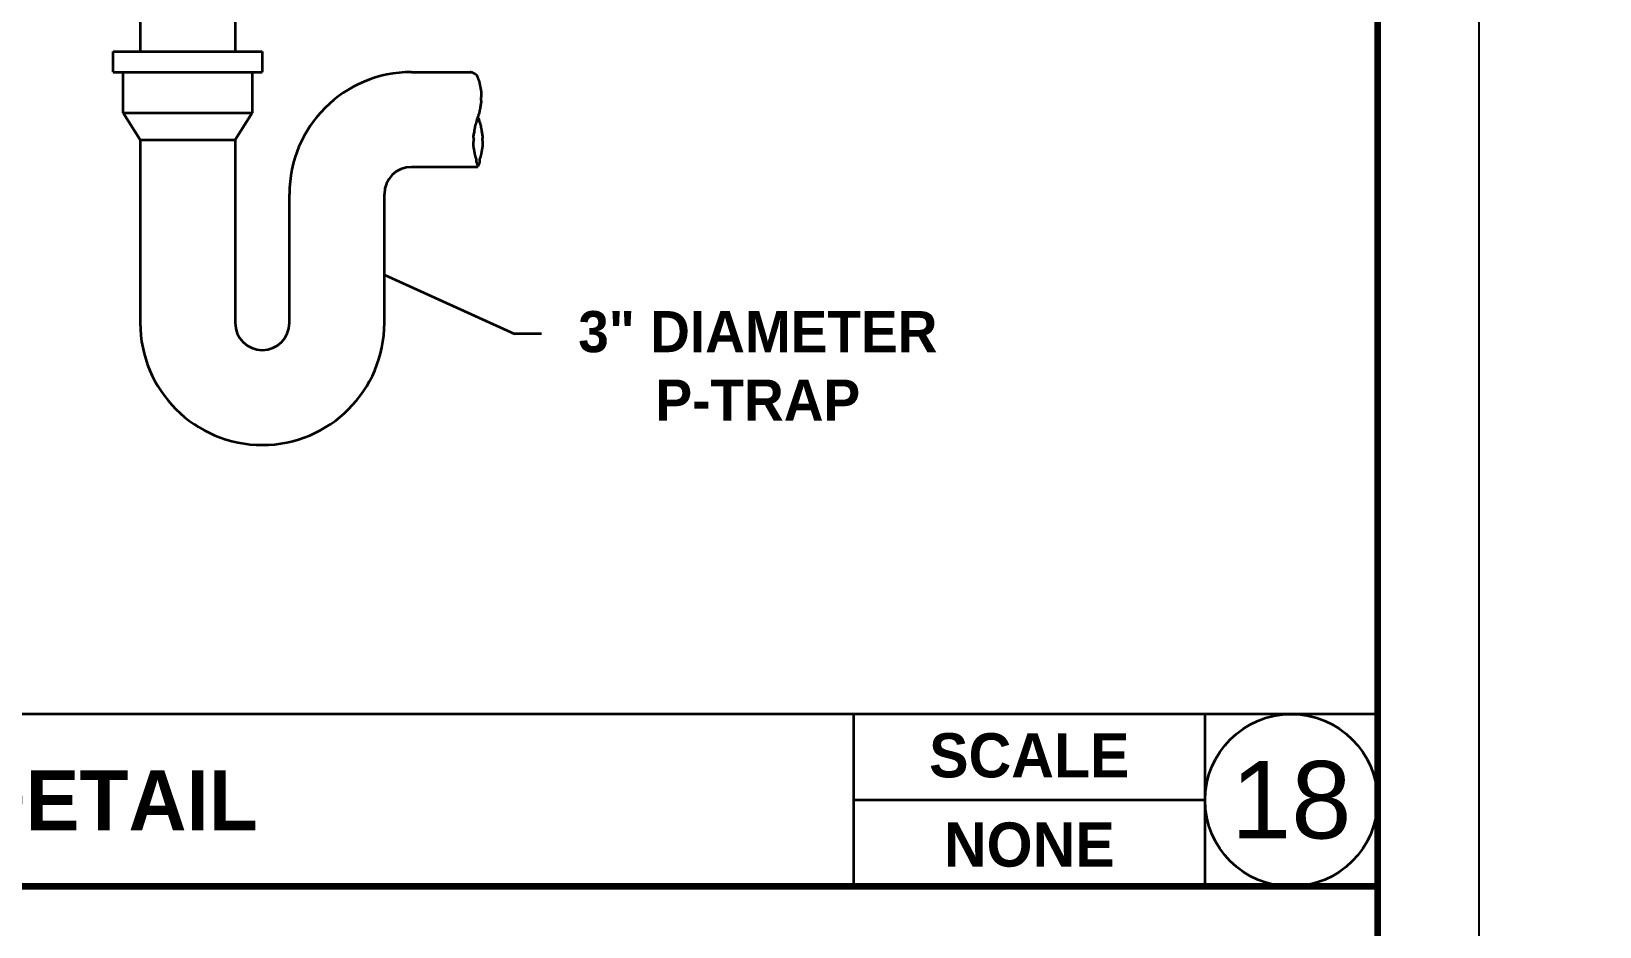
# Model space of a CAD drawing. Header units: inches. Extents: x 2025 to 34930, y -6955 to 4650.
# Drawn here: x 9650.2 to 9809.9, y -2650.9 to -2559.7 of the extents above; entities that cross this region are included whole.
import ezdxf

# ---------------------------------------------------------------- set-up
doc = ezdxf.new("R2010")
doc.units = ezdxf.units.IN
doc.header["$MEASUREMENT"] = 0
doc.layers.get('DEFPOINTS').update_dxf_attribs({"color": 104})
doc.layers.add('PDF-TEXT', color=7, linetype='Continuous', lineweight=35)
doc.styles.add('BOO', font='GOTHIC.TTF', dxfattribs={"height": 6})
doc.styles.add('PDF Arial', font='arial.ttf')
doc.styles.add('PDF Arial Bold', font='arialbd.ttf')
doc.styles.add('SWISS', font='swissl.ttf')
doc.dimstyles.new('STANDARD$7', dxfattribs={"dimscale": 48, "dimtxt": 0.125, "dimasz": 0.125, "dimexe": 0.0625, "dimexo": 0.0625, "dimgap": 0.0625, "dimtad": 1, "dimdec": 0, "dimzin": 3, "dimdsep": 46, "dimlunit": 4, "dimtxsty": 'SWISS', "dimcen": 0.0625, "dimadec": 0, "dimazin": 0, "dimtfac": 1, "dimtdec": 0, "dimtmove": 0, "dimatfit": 3, "dimfxl": 1, "dimfrac": 2, "dimtolj": 1, "dimtzin": 0, "dimarcsym": 0})

msp = doc.modelspace()

# ---------------------------------------------------------------- linework, layer by layer
at = {"layer": 'DEFPOINTS'}
msp.add_lwpolyline([(8330.71, -1857.81), (9797.6, -1857.81), (9797.6, -2938.88), (8330.71, -2938.88)], close=True, dxfattribs=at)
at = {"layer": 'PDF-TEXT', "color": 42, "lineweight": 100}
for p, q in [((9787.29, -1888.19), (9787.29, -2917.77)), ((9787.29, -2646.85), (8343.83, -2646.85))]:
    msp.add_line(p, q, dxfattribs=at)
at = {"layer": 'PDF-TEXT'}
for p, q in [((9661.32, -2530.05), (9661.32, -2561.81)), ((9670.98, -2530.05), (9670.98, -2561.81)), ((9658.56, -2561.81), (9673.75, -2561.81)), ((9658.56, -2563.89), (9658.56, -2561.81)), ((9673.75, -2561.81), (9673.75, -2563.89)), ((9658.56, -2563.89), (9673.75, -2563.89)), ((9659.59, -2568.03), (9659.59, -2563.89)), ((9672.71, -2563.89), (9672.71, -2568.03)), ((9688.94, -2563.89), (9695.03, -2563.89)), ((9694.9, -2563.88), (9694.91, -2563.89)), ((9694.91, -2563.89), (9694.91, -2563.89)), ((9694.91, -2563.89), (9694.91, -2563.89)), ((9694.91, -2563.89), (9694.92, -2563.9)), ((9694.91, -2563.9), (9694.91, -2563.89)), ((9694.91, -2563.89), (9694.91, -2563.89)), ((9694.91, -2563.89), (9694.92, -2563.89)), ((9694.92, -2563.9), (9694.91, -2563.9)), ((9694.91, -2563.9), (9694.91, -2563.9)), ((9694.92, -2563.89), (9694.93, -2563.88)), ((9694.92, -2563.89), (9694.92, -2563.89)), ((9694.92, -2563.9), (9694.92, -2563.9)), ((9694.93, -2563.88), (9694.94, -2563.88)), ((9694.95, -2563.88), (9694.94, -2563.87)), ((9694.94, -2563.87), (9694.94, -2563.87)), ((9694.94, -2563.87), (9694.94, -2563.87)), ((9694.94, -2563.87), (9694.94, -2563.87)), ((9694.94, -2563.87), (9694.94, -2563.87)), ((9694.94, -2563.87), (9694.95, -2563.87)), ((9694.94, -2563.88), (9694.94, -2563.88)), ((9694.94, -2563.88), (9694.95, -2563.88)), ((9694.95, -2563.87), (9694.96, -2563.88)), ((9694.96, -2563.88), (9694.97, -2563.88)), ((9694.97, -2563.88), (9694.98, -2563.89)), ((9694.98, -2563.89), (9694.99, -2563.89)), ((9694.99, -2563.89), (9695, -2563.89)), ((9695, -2563.89), (9695.01, -2563.89)), ((9695.01, -2563.89), (9695.02, -2563.89)), ((9695.02, -2563.89), (9695.02, -2563.89)), ((9695.02, -2563.89), (9695.03, -2563.89)), ((9695.03, -2563.89), (9695.04, -2563.88)), ((9695.03, -2563.89), (9695.03, -2563.89)), ((9695.04, -2563.88), (9695.04, -2563.88)), ((9695.04, -2563.88), (9695.05, -2563.88)), ((9695.05, -2563.88), (9695.05, -2563.88)), ((9695.05, -2563.88), (9695.05, -2563.88)), ((9695.05, -2563.88), (9695.06, -2563.89)), ((9695.06, -2563.89), (9695.06, -2563.89)), ((9695.06, -2563.89), (9695.07, -2563.9)), ((9695.07, -2563.9), (9695.08, -2563.9)), ((9695.08, -2563.9), (9695.08, -2563.9)), ((9695.08, -2563.9), (9695.09, -2563.9)), ((9695.09, -2563.9), (9695.1, -2563.9)), ((9695.1, -2563.9), (9695.11, -2563.91)), ((9695.11, -2563.91), (9695.12, -2563.91)), ((9695.12, -2563.91), (9695.14, -2563.91)), ((9695.14, -2563.91), (9695.15, -2563.92)), ((9695.15, -2563.92), (9695.16, -2563.93)), ((9695.16, -2563.93), (9695.18, -2563.94)), ((9695.18, -2563.94), (9695.19, -2563.95)), ((9695.19, -2563.95), (9695.2, -2563.95)), ((9695.2, -2563.95), (9695.2, -2563.96)), ((9695.2, -2563.96), (9695.2, -2563.95)), ((9695.2, -2563.95), (9695.2, -2563.95)), ((9695.2, -2563.95), (9695.2, -2563.95)), ((9695.2, -2563.95), (9695.2, -2563.95)), ((9695.2, -2563.95), (9695.22, -2563.96)), ((9695.22, -2563.96), (9695.25, -2563.98)), ((9695.25, -2563.98), (9695.3, -2564)), ((9695.3, -2564), (9695.34, -2564.02)), ((9695.34, -2564.02), (9695.39, -2564.05)), ((9695.39, -2564.05), (9695.42, -2564.07)), ((9695.42, -2564.07), (9695.45, -2564.09)), ((9695.45, -2564.09), (9695.47, -2564.1)), ((9695.47, -2564.1), (9695.48, -2564.1)), ((9695.48, -2564.1), (9695.49, -2564.11)), ((9695.49, -2564.11), (9695.49, -2564.12)), ((9695.49, -2564.12), (9695.5, -2564.12)), ((9695.5, -2564.12), (9695.51, -2564.13)), ((9695.51, -2564.13), (9695.52, -2564.14)), ((9695.52, -2564.14), (9695.53, -2564.16)), ((9695.53, -2564.16), (9695.55, -2564.18)), ((9695.55, -2564.18), (9695.56, -2564.2)), ((9695.56, -2564.2), (9695.57, -2564.22)), ((9695.57, -2564.22), (9695.58, -2564.24)), ((9695.58, -2564.24), (9695.6, -2564.26)), ((9695.6, -2564.26), (9695.61, -2564.28)), ((9695.61, -2564.28), (9695.62, -2564.3)), ((9695.62, -2564.3), (9695.62, -2564.31)), ((9695.62, -2564.31), (9695.63, -2564.32)), ((9695.63, -2564.32), (9695.63, -2564.34)), ((9695.63, -2564.34), (9695.64, -2564.35)), ((9695.64, -2564.35), (9695.64, -2564.36)), ((9695.64, -2564.36), (9695.64, -2564.37)), ((9695.64, -2564.37), (9695.65, -2564.38)), ((9695.65, -2564.38), (9695.65, -2564.4)), ((9695.65, -2564.4), (9695.66, -2564.41)), ((9695.66, -2564.41), (9695.66, -2564.42)), ((9695.66, -2564.42), (9695.66, -2564.43)), ((9695.66, -2564.43), (9695.67, -2564.44)), ((9695.67, -2564.44), (9695.67, -2564.45)), ((9695.67, -2564.45), (9695.68, -2564.46)), ((9695.68, -2564.46), (9695.68, -2564.47)), ((9695.68, -2564.47), (9695.68, -2564.48)), ((9695.68, -2564.48), (9695.68, -2564.49)), ((9695.68, -2564.49), (9695.69, -2564.5)), ((9695.69, -2564.5), (9695.69, -2564.52)), ((9695.69, -2564.52), (9695.7, -2564.55)), ((9695.7, -2564.55), (9695.72, -2564.57)), ((9695.72, -2564.57), (9695.73, -2564.6)), ((9695.73, -2564.6), (9695.74, -2564.63)), ((9695.74, -2564.63), (9695.75, -2564.65)), ((9695.75, -2564.65), (9695.76, -2564.67)), ((9695.76, -2564.67), (9695.76, -2564.68)), ((9695.76, -2564.68), (9695.76, -2564.69)), ((9695.76, -2564.69), (9695.76, -2564.7)), ((9695.76, -2564.7), (9695.77, -2564.7)), ((9695.77, -2564.7), (9695.77, -2564.72)), ((9695.77, -2564.72), (9695.78, -2564.73)), ((9695.78, -2564.73), (9695.79, -2564.75)), ((9695.79, -2564.75), (9695.8, -2564.77)), ((9695.8, -2564.77), (9695.81, -2564.79)), ((9695.81, -2564.79), (9695.81, -2564.81)), ((9695.81, -2564.81), (9695.82, -2564.82)), ((9695.82, -2564.82), (9695.82, -2564.84)), ((9695.82, -2564.84), (9695.82, -2564.86)), ((9695.82, -2564.86), (9695.82, -2564.88)), ((9695.82, -2564.88), (9695.83, -2564.89)), ((9695.83, -2564.89), (9695.83, -2564.91)), ((9695.83, -2564.91), (9695.84, -2564.93)), ((9695.84, -2564.93), (9695.85, -2564.96)), ((9695.85, -2564.96), (9695.86, -2564.99)), ((9695.86, -2564.99), (9695.87, -2565.02)), ((9695.87, -2565.02), (9695.88, -2565.05)), ((9695.88, -2565.05), (9695.88, -2565.09)), ((9695.88, -2565.09), (9695.89, -2565.12)), ((9695.89, -2565.12), (9695.9, -2565.15)), ((9695.9, -2565.15), (9695.9, -2565.18)), ((9695.9, -2565.18), (9695.91, -2565.2)), ((9695.91, -2565.2), (9695.91, -2565.21)), ((9695.91, -2565.21), (9695.91, -2565.22)), ((9695.91, -2565.22), (9695.91, -2565.23)), ((9695.91, -2565.23), (9695.91, -2565.24)), ((9695.91, -2565.24), (9695.91, -2565.24)), ((9695.91, -2565.24), (9695.91, -2565.26)), ((9695.91, -2565.26), (9695.91, -2565.28)), ((9695.91, -2565.28), (9695.92, -2565.31)), ((9695.92, -2565.31), (9695.93, -2565.36)), ((9695.93, -2565.36), (9695.94, -2565.42)), ((9695.94, -2565.42), (9695.95, -2565.49)), ((9695.95, -2565.49), (9695.96, -2565.54)), ((9695.96, -2565.54), (9695.97, -2565.59)), ((9695.97, -2565.59), (9695.98, -2565.62)), ((9695.98, -2565.62), (9695.99, -2565.64)), ((9695.99, -2565.64), (9695.99, -2565.65)), ((9695.99, -2565.65), (9695.99, -2565.66)), ((9695.99, -2565.66), (9696, -2565.67)), ((9696, -2565.67), (9696, -2565.68)), ((9696, -2565.68), (9696, -2565.7)), ((9696, -2565.7), (9696, -2565.72)), ((9696, -2565.72), (9696, -2565.73)), ((9696, -2565.73), (9696, -2565.75)), ((9696, -2565.75), (9696, -2565.76)), ((9696, -2565.76), (9696, -2565.77)), ((9696, -2565.77), (9696.01, -2565.78)), ((9696.01, -2565.78), (9696.01, -2565.8)), ((9696.01, -2565.8), (9696.02, -2565.85)), ((9696.02, -2565.85), (9696.02, -2565.91)), ((9695.94, -2567.45), (9695.93, -2567.5)), ((9695.95, -2567.36), (9695.94, -2567.45)), ((9695.97, -2567.26), (9695.95, -2567.36)), ((9695.99, -2567.14), (9695.97, -2567.26)), ((9696, -2566.59), (9695.99, -2566.62)), ((9695.99, -2566.62), (9695.99, -2566.63)), ((9695.99, -2566.63), (9695.99, -2566.65)), ((9695.99, -2566.65), (9695.99, -2566.66)), ((9695.99, -2566.66), (9695.99, -2566.67)), ((9695.99, -2566.67), (9696, -2566.68)), ((9696.01, -2567.04), (9695.99, -2567.14)), ((9696.01, -2566.52), (9696, -2566.56)), ((9696, -2566.56), (9696, -2566.59)), ((9696, -2566.68), (9696, -2566.69)), ((9696, -2566.69), (9696.01, -2566.7)), ((9696.02, -2566.41), (9696.01, -2566.47)), ((9696.01, -2566.47), (9696.01, -2566.52)), ((9696.01, -2566.7), (9696.01, -2566.71)), ((9696.01, -2566.71), (9696.01, -2566.72)), ((9696.01, -2566.72), (9696.01, -2566.73)), ((9696.01, -2566.73), (9696.01, -2566.74)), ((9696.01, -2566.74), (9696.01, -2566.76)), ((9696.01, -2566.76), (9696.01, -2566.78)), ((9696.01, -2566.78), (9696.02, -2566.81)), ((9696.02, -2566.95), (9696.01, -2567.04)), ((9696.02, -2565.91), (9696.03, -2565.99)), ((9696.03, -2566.28), (9696.02, -2566.31)), ((9696.02, -2566.31), (9696.02, -2566.36)), ((9696.02, -2566.36), (9696.02, -2566.41)), ((9696.02, -2566.81), (9696.02, -2566.83)), ((9696.02, -2566.83), (9696.02, -2566.85)), ((9696.02, -2566.85), (9696.03, -2566.86)), ((9696.03, -2566.9), (9696.02, -2566.95)), ((9696.03, -2565.99), (9696.03, -2566.07)), ((9696.03, -2566.07), (9696.04, -2566.14)), ((9696.04, -2566.25), (9696.03, -2566.26)), ((9696.03, -2566.26), (9696.03, -2566.26)), ((9696.03, -2566.26), (9696.03, -2566.28)), ((9696.03, -2566.86), (9696.03, -2566.86)), ((9696.03, -2566.86), (9696.03, -2566.86)), ((9696.03, -2566.86), (9696.03, -2566.87)), ((9696.03, -2566.87), (9696.03, -2566.9)), ((9696.04, -2566.14), (9696.04, -2566.2)), ((9696.04, -2566.2), (9696.04, -2566.23)), ((9696.04, -2566.23), (9696.04, -2566.25)), ((9661.32, -2570.79), (9659.59, -2568.03)), ((9659.59, -2568.03), (9672.71, -2568.03)), ((9670.98, -2570.79), (9672.71, -2568.03)), ((9695.53, -2569.11), (9695.55, -2569.06)), ((9695.55, -2569.06), (9695.57, -2569)), ((9695.57, -2569), (9695.59, -2568.91)), ((9695.59, -2568.91), (9695.62, -2568.77)), ((9695.62, -2568.77), (9695.67, -2568.59)), ((9695.7, -2568.45), (9695.67, -2568.59)), ((9695.73, -2568.36), (9695.7, -2568.45)), ((9695.74, -2568.3), (9695.73, -2568.36)), ((9695.76, -2568.25), (9695.74, -2568.3)), ((9695.78, -2568.21), (9695.76, -2568.25)), ((9695.79, -2568.17), (9695.78, -2568.21)), ((9695.81, -2568.13), (9695.79, -2568.17)), ((9695.84, -2568.77), (9695.8, -2568.59)), ((9695.82, -2568.09), (9695.81, -2568.13)), ((9695.83, -2568.05), (9695.82, -2568.09)), ((9695.84, -2568.01), (9695.83, -2568.05)), ((9695.85, -2567.96), (9695.84, -2568.01)), ((9695.88, -2568.91), (9695.84, -2568.77)), ((9695.86, -2567.92), (9695.85, -2567.96)), ((9695.87, -2567.88), (9695.86, -2567.92)), ((9695.88, -2567.78), (9695.87, -2567.81)), ((9695.87, -2567.81), (9695.87, -2567.84)), ((9695.87, -2567.84), (9695.87, -2567.88)), ((9695.89, -2567.73), (9695.88, -2567.76)), ((9695.88, -2567.76), (9695.88, -2567.78)), ((9695.9, -2569), (9695.88, -2568.91)), ((9695.9, -2567.7), (9695.89, -2567.73)), ((9695.91, -2567.67), (9695.9, -2567.7)), ((9695.92, -2569.06), (9695.9, -2569)), ((9695.92, -2567.63), (9695.91, -2567.67)), ((9695.93, -2567.59), (9695.92, -2567.63)), ((9695.93, -2569.11), (9695.92, -2569.06)), ((9695.93, -2567.5), (9695.93, -2567.52)), ((9695.93, -2567.52), (9695.93, -2567.53)), ((9695.93, -2567.53), (9695.94, -2567.54)), ((9695.94, -2567.55), (9695.93, -2567.57)), ((9695.93, -2567.57), (9695.93, -2567.59)), ((9695.94, -2567.54), (9695.94, -2567.55)), ((9695.26, -2570.46), (9695.27, -2570.41)), ((9695.26, -2570.49), (9695.26, -2570.46)), ((9695.26, -2570.5), (9695.26, -2570.49)), ((9695.26, -2570.49), (9695.26, -2570.49)), ((9695.27, -2570.51), (9695.26, -2570.5)), ((9695.26, -2570.5), (9695.26, -2570.5)), ((9695.27, -2570.41), (9695.29, -2570.32)), ((9695.27, -2570.53), (9695.27, -2570.51)), ((9695.27, -2570.55), (9695.27, -2570.53)), ((9695.28, -2570.58), (9695.27, -2570.55)), ((9695.28, -2570.6), (9695.28, -2570.58)), ((9695.28, -2570.62), (9695.28, -2570.6)), ((9695.28, -2570.63), (9695.28, -2570.62)), ((9695.28, -2570.64), (9695.28, -2570.63)), ((9695.28, -2570.65), (9695.28, -2570.64)), ((9695.28, -2570.66), (9695.28, -2570.65)), ((9695.29, -2570.67), (9695.28, -2570.66)), ((9695.29, -2570.32), (9695.3, -2570.22)), ((9695.3, -2570.68), (9695.29, -2570.67)), ((9695.3, -2570.22), (9695.32, -2570.1)), ((9695.3, -2570.69), (9695.3, -2570.68)), ((9695.31, -2570.7), (9695.3, -2570.69)), ((9695.32, -2570.1), (9695.34, -2570)), ((9695.34, -2570), (9695.35, -2569.91)), ((9695.35, -2569.91), (9695.36, -2569.86)), ((9695.36, -2569.79), (9695.37, -2569.76)), ((9695.36, -2569.81), (9695.36, -2569.79)), ((9695.36, -2569.82), (9695.36, -2569.81)), ((9695.36, -2569.84), (9695.36, -2569.82)), ((9695.36, -2569.82), (9695.36, -2569.82)), ((9695.36, -2569.86), (9695.36, -2569.84)), ((9695.37, -2569.76), (9695.38, -2569.73)), ((9695.38, -2569.73), (9695.39, -2569.69)), ((9695.39, -2569.66), (9695.4, -2569.63)), ((9695.39, -2569.69), (9695.39, -2569.66)), ((9695.4, -2569.63), (9695.41, -2569.6)), ((9695.41, -2569.58), (9695.42, -2569.55)), ((9695.41, -2569.6), (9695.41, -2569.58)), ((9695.42, -2569.52), (9695.43, -2569.48)), ((9695.42, -2569.55), (9695.42, -2569.52)), ((9695.43, -2569.44), (9695.44, -2569.4)), ((9695.43, -2569.48), (9695.43, -2569.44)), ((9695.44, -2569.4), (9695.45, -2569.35)), ((9695.45, -2569.35), (9695.46, -2569.31)), ((9695.46, -2569.31), (9695.47, -2569.27)), ((9695.47, -2569.27), (9695.48, -2569.23)), ((9695.48, -2569.23), (9695.5, -2569.19)), ((9695.5, -2569.19), (9695.52, -2569.15)), ((9695.52, -2569.15), (9695.53, -2569.11)), ((9695.95, -2569.15), (9695.93, -2569.11)), ((9695.97, -2569.19), (9695.95, -2569.15)), ((9695.98, -2569.23), (9695.97, -2569.19)), ((9696, -2569.27), (9695.98, -2569.23)), ((9696.01, -2569.31), (9696, -2569.27)), ((9696.02, -2569.35), (9696.01, -2569.31)), ((9696.03, -2569.4), (9696.02, -2569.35)), ((9696.03, -2569.44), (9696.03, -2569.4)), ((9696.04, -2569.48), (9696.03, -2569.44)), ((9696.04, -2569.52), (9696.04, -2569.48)), ((9696.05, -2569.55), (9696.04, -2569.52)), ((9696.05, -2569.58), (9696.05, -2569.55)), ((9696.06, -2569.6), (9696.05, -2569.58)), ((9696.06, -2569.63), (9696.06, -2569.6)), ((9696.07, -2569.66), (9696.06, -2569.63)), ((9696.08, -2569.69), (9696.07, -2569.66)), ((9696.09, -2569.73), (9696.08, -2569.69)), ((9696.1, -2569.77), (9696.09, -2569.73)), ((9696.11, -2569.79), (9696.1, -2569.77)), ((9696.11, -2569.81), (9696.11, -2569.79)), ((9696.11, -2569.82), (9696.11, -2569.81)), ((9696.11, -2569.83), (9696.11, -2569.82)), ((9696.11, -2569.84), (9696.11, -2569.83)), ((9696.11, -2569.86), (9696.11, -2569.84)), ((9696.11, -2569.92), (9696.11, -2569.86)), ((9696.12, -2570), (9696.11, -2569.92)), ((9696.14, -2570.1), (9696.12, -2570)), ((9696.16, -2570.22), (9696.14, -2570.1)), ((9696.18, -2570.32), (9696.16, -2570.22)), ((9696.17, -2570.68), (9696.18, -2570.67)), ((9696.17, -2570.69), (9696.17, -2570.68)), ((9696.19, -2570.41), (9696.18, -2570.32)), ((9696.18, -2570.65), (9696.19, -2570.64)), ((9696.18, -2570.66), (9696.18, -2570.65)), ((9696.18, -2570.67), (9696.18, -2570.66)), ((9696.2, -2570.46), (9696.19, -2570.41)), ((9696.19, -2570.53), (9696.2, -2570.51)), ((9696.19, -2570.55), (9696.19, -2570.53)), ((9696.19, -2570.58), (9696.19, -2570.55)), ((9696.19, -2570.6), (9696.19, -2570.58)), ((9696.19, -2570.62), (9696.19, -2570.6)), ((9696.19, -2570.63), (9696.19, -2570.62)), ((9696.19, -2570.64), (9696.19, -2570.63)), ((9696.21, -2570.49), (9696.2, -2570.46)), ((9696.2, -2570.51), (9696.2, -2570.5)), ((9696.2, -2570.5), (9696.21, -2570.5)), ((9696.21, -2570.5), (9696.21, -2570.49)), ((9696.21, -2570.5), (9696.21, -2570.5)), ((9661.32, -2570.79), (9661.32, -2589.44)), ((9661.32, -2570.79), (9670.98, -2570.79)), ((9670.98, -2570.79), (9670.98, -2589.44)), ((9695.25, -2571.12), (9695.26, -2571.11)), ((9695.25, -2571.16), (9695.25, -2571.12)), ((9695.26, -2571.21), (9695.25, -2571.16)), ((9695.26, -2571.1), (9695.27, -2571.08)), ((9695.26, -2571.11), (9695.26, -2571.1)), ((9695.26, -2571.1), (9695.26, -2571.1)), ((9695.26, -2571.29), (9695.26, -2571.21)), ((9695.27, -2571.37), (9695.26, -2571.29)), ((9695.27, -2571), (9695.28, -2570.95)), ((9695.27, -2571.05), (9695.27, -2571)), ((9695.27, -2571.08), (9695.27, -2571.05)), ((9695.27, -2571.45), (9695.27, -2571.37)), ((9695.28, -2571.51), (9695.27, -2571.45)), ((9695.28, -2570.84), (9695.29, -2570.8)), ((9695.28, -2570.89), (9695.28, -2570.84)), ((9695.28, -2570.95), (9695.28, -2570.89)), ((9695.28, -2571.55), (9695.28, -2571.51)), ((9695.29, -2571.58), (9695.28, -2571.55)), ((9695.29, -2570.8), (9695.3, -2570.77)), ((9695.29, -2571.59), (9695.29, -2571.58)), ((9695.29, -2571.6), (9695.29, -2571.59)), ((9695.29, -2571.61), (9695.29, -2571.6)), ((9695.3, -2571.62), (9695.29, -2571.61)), ((9695.3, -2570.74), (9695.31, -2570.72)), ((9695.3, -2570.77), (9695.3, -2570.74)), ((9695.3, -2571.64), (9695.3, -2571.62)), ((9695.3, -2571.66), (9695.3, -2571.64)), ((9695.3, -2571.68), (9695.3, -2571.66)), ((9695.3, -2571.69), (9695.3, -2571.68)), ((9695.3, -2571.7), (9695.3, -2571.69)), ((9695.3, -2571.71), (9695.3, -2571.7)), ((9695.31, -2571.72), (9695.3, -2571.71)), ((9695.31, -2570.71), (9695.31, -2570.7)), ((9695.31, -2570.72), (9695.31, -2570.71)), ((9695.31, -2571.74), (9695.31, -2571.72)), ((9695.32, -2571.77), (9695.31, -2571.74)), ((9695.33, -2571.82), (9695.32, -2571.77)), ((9695.34, -2571.87), (9695.33, -2571.82)), ((9695.35, -2571.94), (9695.34, -2571.87)), ((9695.37, -2572), (9695.35, -2571.94)), ((9695.37, -2572.05), (9695.37, -2572)), ((9695.38, -2572.08), (9695.37, -2572.05)), ((9695.38, -2572.1), (9695.38, -2572.08)), ((9695.38, -2572.11), (9695.38, -2572.1)), ((9695.38, -2572.12), (9695.38, -2572.11)), ((9695.38, -2572.13), (9695.38, -2572.12)), ((9695.38, -2572.14), (9695.38, -2572.13)), ((9695.38, -2572.15), (9695.38, -2572.14)), ((9695.39, -2572.16), (9695.38, -2572.15)), ((9695.39, -2572.18), (9695.39, -2572.16)), ((9695.39, -2572.21), (9695.39, -2572.18)), ((9695.4, -2572.24), (9695.39, -2572.21)), ((9695.41, -2572.27), (9695.4, -2572.24)), ((9695.42, -2572.31), (9695.41, -2572.27)), ((9696.05, -2572.31), (9696.06, -2572.27)), ((9696.06, -2572.27), (9696.07, -2572.24)), ((9696.07, -2572.21), (9696.08, -2572.18)), ((9696.07, -2572.24), (9696.07, -2572.21)), ((9696.08, -2572.1), (9696.09, -2572.08)), ((9696.08, -2572.12), (9696.08, -2572.1)), ((9696.08, -2572.13), (9696.08, -2572.12)), ((9696.08, -2572.12), (9696.08, -2572.12)), ((9696.08, -2572.14), (9696.08, -2572.13)), ((9696.08, -2572.15), (9696.08, -2572.14)), ((9696.08, -2572.16), (9696.08, -2572.15)), ((9696.08, -2572.18), (9696.08, -2572.16)), ((9696.09, -2572.05), (9696.1, -2572)), ((9696.09, -2572.08), (9696.09, -2572.05)), ((9696.1, -2572), (9696.11, -2571.94)), ((9696.11, -2571.94), (9696.12, -2571.88)), ((9696.12, -2571.88), (9696.14, -2571.82)), ((9696.14, -2571.82), (9696.15, -2571.77)), ((9696.15, -2571.74), (9696.16, -2571.72)), ((9696.15, -2571.77), (9696.15, -2571.74)), ((9696.16, -2570.7), (9696.17, -2570.69)), ((9696.16, -2570.71), (9696.16, -2570.7)), ((9696.16, -2570.73), (9696.16, -2570.71)), ((9696.16, -2570.74), (9696.16, -2570.73)), ((9696.17, -2570.77), (9696.16, -2570.74)), ((9696.16, -2571.71), (9696.17, -2571.7)), ((9696.16, -2571.72), (9696.16, -2571.71)), ((9696.18, -2570.8), (9696.17, -2570.77)), ((9696.17, -2571.61), (9696.17, -2571.6)), ((9696.17, -2571.6), (9696.18, -2571.6)), ((9696.17, -2571.63), (9696.17, -2571.61)), ((9696.17, -2571.64), (9696.17, -2571.63)), ((9696.17, -2571.66), (9696.17, -2571.64)), ((9696.17, -2571.68), (9696.17, -2571.66)), ((9696.17, -2571.69), (9696.17, -2571.68)), ((9696.17, -2571.7), (9696.17, -2571.69)), ((9696.18, -2570.84), (9696.18, -2570.8)), ((9696.19, -2570.89), (9696.18, -2570.84)), ((9696.18, -2571.56), (9696.19, -2571.51)), ((9696.18, -2571.58), (9696.18, -2571.56)), ((9696.18, -2571.6), (9696.18, -2571.58)), ((9696.19, -2570.95), (9696.19, -2570.89)), ((9696.19, -2571), (9696.19, -2570.95)), ((9696.2, -2571.05), (9696.19, -2571)), ((9696.19, -2571.51), (9696.2, -2571.45)), ((9696.2, -2571.08), (9696.2, -2571.05)), ((9696.2, -2571.1), (9696.2, -2571.08)), ((9696.21, -2571.1), (9696.2, -2571.1)), ((9696.2, -2571.37), (9696.21, -2571.29)), ((9696.2, -2571.45), (9696.2, -2571.37)), ((9696.21, -2571.11), (9696.21, -2571.1)), ((9696.21, -2571.13), (9696.21, -2571.11)), ((9696.21, -2571.16), (9696.21, -2571.13)), ((9696.21, -2571.22), (9696.21, -2571.16)), ((9696.21, -2571.29), (9696.21, -2571.22)), ((9688.94, -2573.55), (9695.7, -2573.55)), ((9695.43, -2572.34), (9695.42, -2572.31)), ((9695.44, -2572.37), (9695.43, -2572.34)), ((9695.44, -2572.4), (9695.44, -2572.37)), ((9695.45, -2572.43), (9695.44, -2572.4)), ((9695.46, -2572.45), (9695.45, -2572.43)), ((9695.46, -2572.46), (9695.46, -2572.45)), ((9695.47, -2572.48), (9695.46, -2572.46)), ((9695.47, -2572.5), (9695.47, -2572.48)), ((9695.47, -2572.52), (9695.47, -2572.5)), ((9695.48, -2572.53), (9695.47, -2572.52)), ((9695.48, -2572.55), (9695.48, -2572.53)), ((9695.48, -2572.57), (9695.48, -2572.55)), ((9695.49, -2572.59), (9695.48, -2572.57)), ((9695.5, -2572.61), (9695.49, -2572.59)), ((9695.51, -2572.63), (9695.5, -2572.61)), ((9695.52, -2572.64), (9695.51, -2572.63)), ((9695.53, -2572.65), (9695.52, -2572.64)), ((9695.53, -2572.66), (9695.53, -2572.65)), ((9695.53, -2572.67), (9695.53, -2572.66)), ((9695.53, -2572.68), (9695.53, -2572.67)), ((9695.54, -2572.69), (9695.53, -2572.68)), ((9695.54, -2572.71), (9695.54, -2572.69)), ((9695.55, -2572.73), (9695.54, -2572.71)), ((9695.56, -2573.06), (9695.55, -2572.73)), ((9695.58, -2573.09), (9695.56, -2573.06)), ((9695.59, -2573.12), (9695.58, -2573.09)), ((9695.6, -2573.15), (9695.59, -2573.12)), ((9695.61, -2573.16), (9695.6, -2573.15)), ((9695.61, -2573.18), (9695.61, -2573.16)), ((9695.61, -2573.19), (9695.61, -2573.18)), ((9695.61, -2573.2), (9695.61, -2573.19)), ((9695.62, -2573.21), (9695.61, -2573.2)), ((9695.62, -2573.22), (9695.62, -2573.21)), ((9695.62, -2573.21), (9695.62, -2573.21)), ((9695.63, -2573.23), (9695.62, -2573.22)), ((9695.63, -2573.24), (9695.63, -2573.23)), ((9695.64, -2573.26), (9695.63, -2573.24)), ((9695.64, -2573.27), (9695.64, -2573.26)), ((9695.64, -2573.28), (9695.64, -2573.27)), ((9695.65, -2573.3), (9695.64, -2573.28)), ((9695.65, -2573.31), (9695.65, -2573.3)), ((9695.66, -2573.32), (9695.65, -2573.31)), ((9695.66, -2573.33), (9695.66, -2573.32)), ((9695.66, -2573.34), (9695.66, -2573.33)), ((9695.67, -2573.35), (9695.66, -2573.34)), ((9695.68, -2573.37), (9695.67, -2573.35)), ((9695.69, -2573.38), (9695.68, -2573.37)), ((9695.7, -2573.4), (9695.69, -2573.38)), ((9695.71, -2573.42), (9695.7, -2573.4)), ((9695.72, -2573.45), (9695.71, -2573.42)), ((9695.73, -2573.47), (9695.72, -2573.45)), ((9695.73, -2573.47), (9695.74, -2573.45)), ((9695.74, -2573.45), (9695.76, -2573.43)), ((9695.76, -2573.43), (9695.77, -2573.4)), ((9695.77, -2573.4), (9695.78, -2573.38)), ((9695.78, -2573.38), (9695.79, -2573.37)), ((9695.79, -2573.37), (9695.8, -2573.36)), ((9695.8, -2573.34), (9695.81, -2573.33)), ((9695.8, -2573.36), (9695.8, -2573.34)), ((9695.81, -2573.31), (9695.82, -2573.3)), ((9695.81, -2573.32), (9695.81, -2573.31)), ((9695.81, -2573.33), (9695.81, -2573.32)), ((9695.82, -2573.27), (9695.83, -2573.26)), ((9695.82, -2573.28), (9695.82, -2573.27)), ((9695.82, -2573.3), (9695.82, -2573.28)), ((9695.83, -2573.25), (9695.84, -2573.23)), ((9695.83, -2573.26), (9695.83, -2573.25)), ((9695.84, -2573.23), (9695.84, -2573.22)), ((9695.84, -2573.22), (9695.85, -2573.22)), ((9695.85, -2573.19), (9695.86, -2573.18)), ((9695.85, -2573.2), (9695.85, -2573.19)), ((9695.85, -2573.21), (9695.85, -2573.2)), ((9695.85, -2573.22), (9695.85, -2573.21)), ((9695.86, -2573.17), (9695.87, -2573.15)), ((9695.86, -2573.18), (9695.86, -2573.17)), ((9695.87, -2573.15), (9695.88, -2573.12)), ((9695.88, -2573.12), (9695.89, -2573.09)), ((9695.89, -2573.09), (9695.9, -2573.07)), ((9695.9, -2573.07), (9695.91, -2572.73)), ((9695.91, -2572.73), (9695.92, -2572.71)), ((9695.92, -2572.71), (9695.93, -2572.69)), ((9695.93, -2572.67), (9695.94, -2572.66)), ((9695.93, -2572.68), (9695.93, -2572.67)), ((9695.93, -2572.67), (9695.93, -2572.67)), ((9695.93, -2572.69), (9695.93, -2572.68)), ((9695.94, -2572.66), (9695.95, -2572.64)), ((9695.95, -2572.63), (9695.96, -2572.61)), ((9695.95, -2572.64), (9695.95, -2572.63)), ((9695.96, -2572.61), (9695.97, -2572.59)), ((9695.97, -2572.59), (9695.98, -2572.57)), ((9695.98, -2572.57), (9695.99, -2572.55)), ((9695.99, -2572.52), (9696, -2572.5)), ((9695.99, -2572.54), (9695.99, -2572.52)), ((9695.99, -2572.55), (9695.99, -2572.54)), ((9696, -2572.47), (9696.01, -2572.45)), ((9696, -2572.48), (9696, -2572.47)), ((9696, -2572.5), (9696, -2572.48)), ((9696.01, -2572.43), (9696.02, -2572.4)), ((9696.01, -2572.45), (9696.01, -2572.43)), ((9696.02, -2572.4), (9696.03, -2572.38)), ((9696.03, -2572.38), (9696.04, -2572.34)), ((9696.04, -2572.34), (9696.05, -2572.31)), ((9676.51, -2589.44), (9676.51, -2576.32)), ((9686.18, -2589.44), (9686.18, -2576.32)), ((9686.18, -2584.54), (9699.42, -2590.56)), ((9702.19, -2590.56), (9699.42, -2590.56)), ((9787.29, -2629.28), (8343.83, -2629.28)), ((9733.96, -2646.85), (9733.96, -2629.28)), ((9769.73, -2646.85), (9769.73, -2629.28)), ((9769.73, -2638.06), (9733.96, -2638.06))]:
    msp.add_line(p, q, dxfattribs=at)
msp.add_circle((9778.51, -2638.06), 8.78, dxfattribs=at)
for centre, radius, start, end in [((9688.94, -2576.32), 12.43, 90.0001, 180), ((9688.94, -2576.32), 2.76, 90.0007, 180), ((9673.75, -2589.44), 12.43, 180.0003, 0), ((9673.75, -2589.44), 2.76, 180.0003, 0.0003)]:
    msp.add_arc(centre, radius, start, end, dxfattribs=at)

# ---------------------------------------------------------------- texts
for s, insert, char_height, width, attachment_point, style in [('{\\fCentury Gothic|b1|i0|c0|p34;3" DIAMETER P-TRAP}', (9724.2, -2588.23), 4.1875, 38.4704, 2, 'BOO'), ('{\\fCentury Gothic|b1|i0|c0|p34;SCALE}', (9751.84, -2633.51), 4.5, 35.7683, 5, 'PDF Arial Bold'), ('18', (9778.51, -2638.06), 7.889, 17.5595, 5, 'PDF Arial'), ('{\\fCentury Gothic|b1|i0|c0|p34;MOP SINK DETAIL}', (9637.16, -2638.11), 6.1202, 186.6721, 5, 'PDF Arial Bold'), ('{\\fCentury Gothic|b1|i0|c0|p34;NONE}', (9751.84, -2642.6), 4.5, 35.7683, 5, 'PDF Arial Bold')]:
    msp.add_mtext(s, dxfattribs=dict(at, insert=insert, char_height=char_height, width=width, attachment_point=attachment_point, style=style))

# ---------------------------------------------------------------- leaders
for points in [[(9665.12, -2283.26, -2.6), (9692.53, -2298.04, -2.6), (9715.02, -2298.04, -2.6)], [(9648.94, -2288.56), (9692.53, -2312.05), (9715.02, -2312.05)]]:
    msp.add_leader(points, dimstyle='STANDARD$7', override={"dimscale": 4608.000444, "dimtxt": 0.938, "dimasz": 0.125}, dxfattribs=at)

doc.saveas('drawing.dxf')
